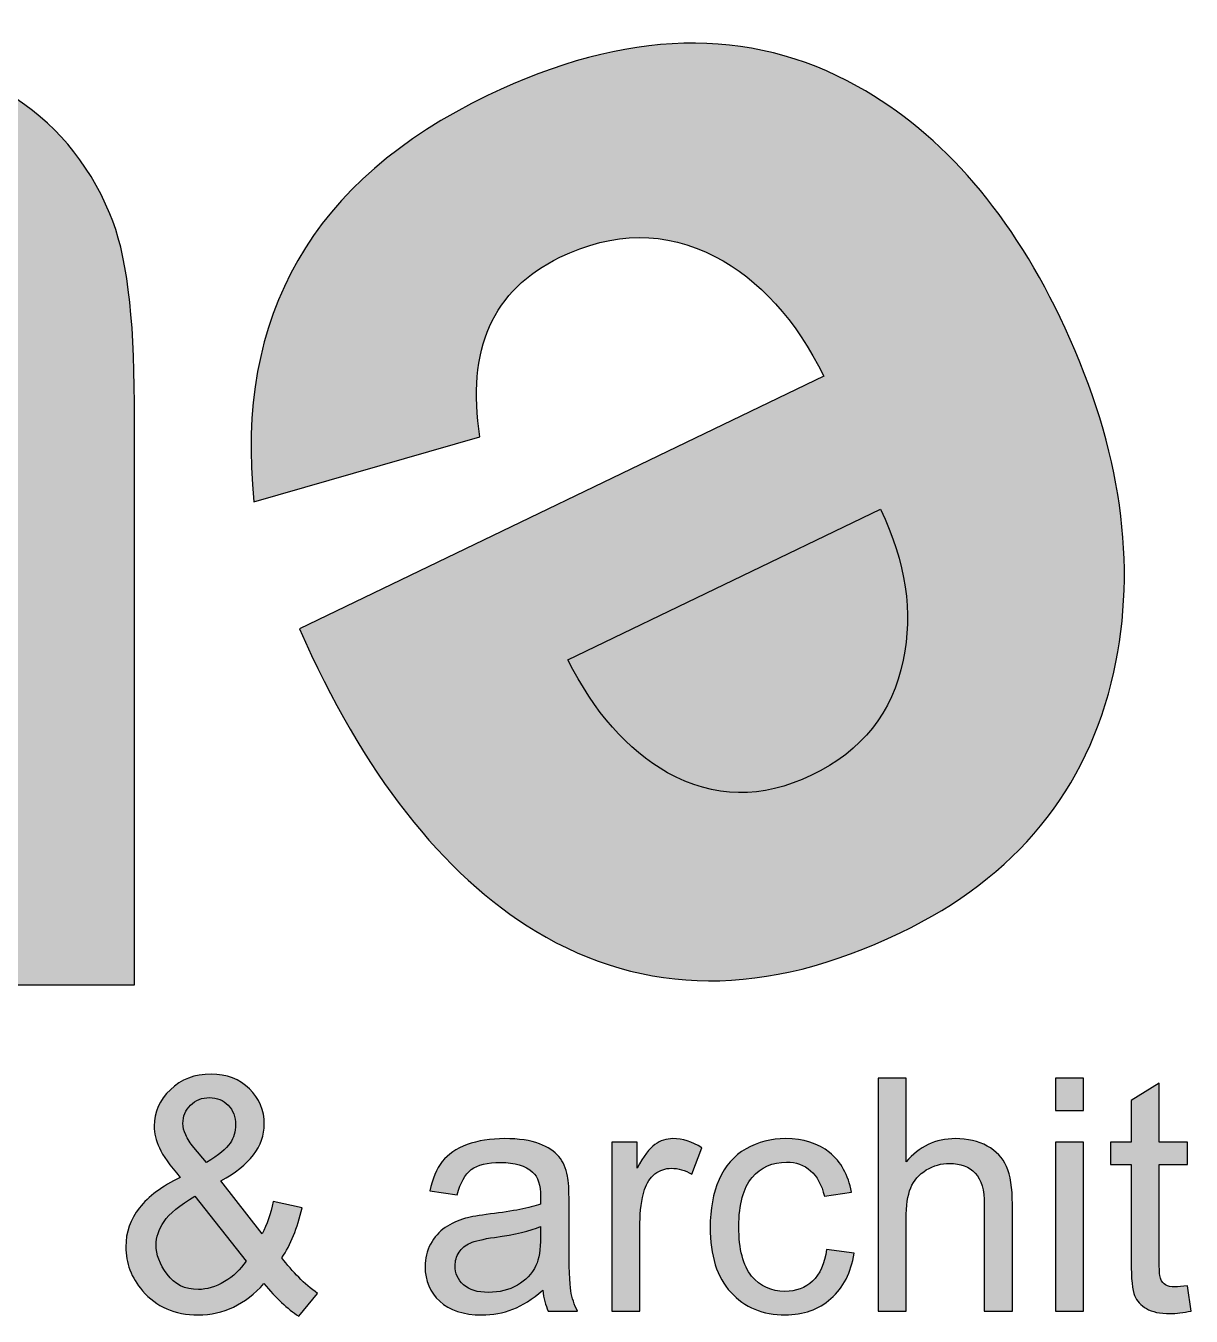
# Model space of a CAD drawing. Header units: centimetres. Extents: x -18.6 to 18.8, y -13 to 11.8.
# Drawn here: x 16.723 to 17.693, y -12.52 to -11.446 of the extents above; entities that cross this region are included whole.
import ezdxf

# ---------------------------------------------------------------- set-up
doc = ezdxf.new("R2010")
doc.units = ezdxf.units.CM
doc.header["$MEASUREMENT"] = 0
doc.layers.add('Layer 1', color=7, linetype='Continuous')

msp = doc.modelspace()

# ---------------------------------------------------------------- hatches: boundary and pattern name
at = {"layer": 'Layer 1', "true_color": 0x373435}
h = msp.add_hatch(color=250, dxfattribs=at)
edge = h.paths.add_edge_path()
edge.add_spline(control_points=[(17.58804, -11.69781), (17.63475, -11.79888), (17.64834, -11.89449), (17.62861, -11.98417), (17.6066, -12.08236), (17.54739, -12.15453), (17.4509, -12.20099), (17.33915, -12.25481), (17.23805, -12.25427), (17.14748, -12.19971), (17.06957, -12.15227), (17.00388, -12.06853), (16.95078, -11.94803), (16.95078, -11.94803), (17.38721, -11.73788), (17.38721, -11.73788), (17.36383, -11.69065), (17.33363, -11.6573), (17.29652, -11.63812), (17.25534, -11.61694), (17.21244, -11.61722), (17.16748, -11.63886), (17.11171, -11.66572), (17.08962, -11.71552), (17.10099, -11.78837), (17.10099, -11.78837), (16.91286, -11.84244), (16.91286, -11.84244), (16.89683, -11.68715), (16.96166, -11.57443), (17.10735, -11.50428), (17.2225, -11.44884), (17.32525, -11.4462), (17.41516, -11.49658), (17.48685, -11.53668), (17.54451, -11.60365), (17.58804, -11.69781)], knot_values=[0, 0, 0, 0, 0.0833333, 0.0833333, 0.0833333, 0.1666667, 0.1666667, 0.1666667, 0.25, 0.25, 0.25, 0.3333333, 0.3333333, 0.3333333, 0.4166667, 0.4166667, 0.4166667, 0.5, 0.5, 0.5, 0.5833333, 0.5833333, 0.5833333, 0.6666667, 0.6666667, 0.6666667, 0.75, 0.75, 0.75, 0.8333333, 0.8333333, 0.8333333, 0.9166667, 0.9166667, 0.9166667, 1, 1, 1, 1], degree=3, periodic=1)
h = msp.add_hatch(color=250, dxfattribs=at)
edge = h.paths.add_edge_path()
edge.add_spline(control_points=[(15.72117, -11.48509), (15.72117, -11.48509), (15.90178, -11.48509), (15.90178, -11.48509), (15.90178, -11.48509), (15.90178, -11.58872), (15.90178, -11.58872), (15.96652, -11.50899), (16.04368, -11.469), (16.13327, -11.469), (16.18081, -11.469), (16.22213, -11.47899), (16.25701, -11.49899), (16.29213, -11.51898), (16.3208, -11.54922), (16.34302, -11.58969), (16.37575, -11.54922), (16.4111, -11.51898), (16.44885, -11.49899), (16.48659, -11.47899), (16.52696, -11.469), (16.56997, -11.469), (16.62443, -11.469), (16.67054, -11.48022), (16.70853, -11.50289), (16.74627, -11.52557), (16.77446, -11.55873), (16.79309, -11.60262), (16.80671, -11.63481), (16.8134, -11.68723), (16.8134, -11.75964), (16.8134, -11.75964), (16.8134, -12.24438), (16.8134, -12.24438), (16.8134, -12.24438), (16.61703, -12.24438), (16.61703, -12.24438), (16.61703, -12.24438), (16.61703, -11.81109), (16.61703, -11.81109), (16.61703, -11.73575), (16.61034, -11.68723), (16.59672, -11.66552), (16.57856, -11.637), (16.55037, -11.62261), (16.51263, -11.62261), (16.48516, -11.62261), (16.45912, -11.63115), (16.43475, -11.64822), (16.41062, -11.66552), (16.39294, -11.69064), (16.3822, -11.72356), (16.37144, -11.75672), (16.36619, -11.8089), (16.36619, -11.88034), (16.36619, -11.88034), (16.36619, -12.24438), (16.36619, -12.24438), (16.36619, -12.24438), (16.16982, -12.24438), (16.16982, -12.24438), (16.16982, -12.24438), (16.16982, -11.82889), (16.16982, -11.82889), (16.16982, -11.75525), (16.16623, -11.70747), (16.1593, -11.68625), (16.15238, -11.6648), (16.14163, -11.6487), (16.12682, -11.63822), (16.11225, -11.62773), (16.09218, -11.62261), (16.06709, -11.62261), (16.03676, -11.62261), (16.00952, -11.6309), (15.98539, -11.64748), (15.96103, -11.66431), (15.94383, -11.6882), (15.93331, -11.71966), (15.9228, -11.75111), (15.91755, -11.80329), (15.91755, -11.87595), (15.91755, -11.87595), (15.91755, -12.24438), (15.91755, -12.24438), (15.91755, -12.24438), (15.72117, -12.24438), (15.72117, -12.24438), (15.72117, -12.24438), (15.72117, -11.48509), (15.72117, -11.48509)], knot_values=[0, 0, 0, 0, 0.0333333, 0.0333333, 0.0333333, 0.0666667, 0.0666667, 0.0666667, 0.1, 0.1, 0.1, 0.1333333, 0.1333333, 0.1333333, 0.1666667, 0.1666667, 0.1666667, 0.2, 0.2, 0.2, 0.2333333, 0.2333333, 0.2333333, 0.2666667, 0.2666667, 0.2666667, 0.3, 0.3, 0.3, 0.3333333, 0.3333333, 0.3333333, 0.3666667, 0.3666667, 0.3666667, 0.4, 0.4, 0.4, 0.4333333, 0.4333333, 0.4333333, 0.4666667, 0.4666667, 0.4666667, 0.5, 0.5, 0.5, 0.5333333, 0.5333333, 0.5333333, 0.5666667, 0.5666667, 0.5666667, 0.6, 0.6, 0.6, 0.6333333, 0.6333333, 0.6333333, 0.6666667, 0.6666667, 0.6666667, 0.7, 0.7, 0.7, 0.7333333, 0.7333333, 0.7333333, 0.7666667, 0.7666667, 0.7666667, 0.8, 0.8, 0.8, 0.8333333, 0.8333333, 0.8333333, 0.8666667, 0.8666667, 0.8666667, 0.9, 0.9, 0.9, 0.9333333, 0.9333333, 0.9333333, 0.9666667, 0.9666667, 0.9666667, 1, 1, 1, 1], degree=3, periodic=1)
h = msp.add_hatch(color=250, dxfattribs=at)
edge = h.paths.add_edge_path()
edge.add_spline(control_points=[(17.43446, -11.8485), (17.43446, -11.8485), (17.17426, -11.97379), (17.17426, -11.97379), (17.19593, -12.01733), (17.22355, -12.04849), (17.25711, -12.06779), (17.29576, -12.08914), (17.33571, -12.08975), (17.37705, -12.06984), (17.41905, -12.04962), (17.44452, -12.01777), (17.45315, -11.97419), (17.46179, -11.93457), (17.45549, -11.89287), (17.43446, -11.8485)], knot_values=[0, 0, 0, 0, 0.2, 0.2, 0.2, 0.4, 0.4, 0.4, 0.6, 0.6, 0.6, 0.8, 0.8, 0.8, 1, 1, 1, 1], degree=3, periodic=1)
h = msp.add_hatch(color=250, dxfattribs=at)
edge = h.paths.add_edge_path()
edge.add_spline(control_points=[(16.92118, -12.49297), (16.91348, -12.50164), (16.90506, -12.50814), (16.89599, -12.51248), (16.88691, -12.51682), (16.87709, -12.51899), (16.86651, -12.51899), (16.84703, -12.51899), (16.83158, -12.5123), (16.82016, -12.49893), (16.8109, -12.48799), (16.80626, -12.47584), (16.80626, -12.46238), (16.80626, -12.4504), (16.81002, -12.4396), (16.81759, -12.42998), (16.82516, -12.42031), (16.83649, -12.41186), (16.8515, -12.40454), (16.84287, -12.39451), (16.83711, -12.38633), (16.83424, -12.38005), (16.83136, -12.37381), (16.8299, -12.36776), (16.8299, -12.36193), (16.8299, -12.35028), (16.83437, -12.34015), (16.84335, -12.33157), (16.8523, -12.32294), (16.86359, -12.31865), (16.87722, -12.31865), (16.89019, -12.31865), (16.90086, -12.32271), (16.90914, -12.33085), (16.91742, -12.33898), (16.92154, -12.34879), (16.92154, -12.36017), (16.92154, -12.37865), (16.9095, -12.39447), (16.88537, -12.40752), (16.88537, -12.40752), (16.91981, -12.45162), (16.91981, -12.45162), (16.92375, -12.44385), (16.9268, -12.43486), (16.92897, -12.4246), (16.92897, -12.4246), (16.95315, -12.42993), (16.95315, -12.42993), (16.94899, -12.44683), (16.94336, -12.46066), (16.93623, -12.47146), (16.94495, -12.48325), (16.95487, -12.49315), (16.96589, -12.50119), (16.96589, -12.50119), (16.95022, -12.52008), (16.95022, -12.52008), (16.94084, -12.51398), (16.93119, -12.50489), (16.92118, -12.49297)], knot_values=[0, 0, 0, 0, 0.05, 0.05, 0.05, 0.1, 0.1, 0.1, 0.15, 0.15, 0.15, 0.2, 0.2, 0.2, 0.25, 0.25, 0.25, 0.3, 0.3, 0.3, 0.35, 0.35, 0.35, 0.4, 0.4, 0.4, 0.45, 0.45, 0.45, 0.5, 0.5, 0.5, 0.55, 0.55, 0.55, 0.6, 0.6, 0.6, 0.65, 0.65, 0.65, 0.7, 0.7, 0.7, 0.75, 0.75, 0.75, 0.8, 0.8, 0.8, 0.85, 0.85, 0.85, 0.9, 0.9, 0.9, 0.95, 0.95, 0.95, 1, 1, 1, 1], degree=3, periodic=1)
h = msp.add_hatch(color=250, dxfattribs=at)
edge = h.paths.add_edge_path()
edge.add_spline(control_points=[(17.43232, -12.51601), (17.43232, -12.51601), (17.43232, -12.3219), (17.43232, -12.3219), (17.43232, -12.3219), (17.45569, -12.3219), (17.45569, -12.3219), (17.45569, -12.3219), (17.45569, -12.39175), (17.45569, -12.39175), (17.46654, -12.37879), (17.48022, -12.37232), (17.49678, -12.37232), (17.50691, -12.37232), (17.51572, -12.37435), (17.52325, -12.37847), (17.53073, -12.38258), (17.53608, -12.38823), (17.53931, -12.39546), (17.54254, -12.40269), (17.54414, -12.41321), (17.54414, -12.42695), (17.54414, -12.42695), (17.54414, -12.51601), (17.54414, -12.51601), (17.54414, -12.51601), (17.52077, -12.51601), (17.52077, -12.51601), (17.52077, -12.51601), (17.52077, -12.42704), (17.52077, -12.42704), (17.52077, -12.41516), (17.51824, -12.40648), (17.51324, -12.40106), (17.50819, -12.39564), (17.50111, -12.39293), (17.49191, -12.39293), (17.48505, -12.39293), (17.47858, -12.39473), (17.47252, -12.3984), (17.46645, -12.40206), (17.46216, -12.40703), (17.45955, -12.41331), (17.45698, -12.41954), (17.45569, -12.42817), (17.45569, -12.4392), (17.45569, -12.4392), (17.45569, -12.51601), (17.45569, -12.51601), (17.45569, -12.51601), (17.43232, -12.51601), (17.43232, -12.51601)], knot_values=[0, 0, 0, 0, 0.0588235, 0.0588235, 0.0588235, 0.1176471, 0.1176471, 0.1176471, 0.1764706, 0.1764706, 0.1764706, 0.2352941, 0.2352941, 0.2352941, 0.2941176, 0.2941176, 0.2941176, 0.3529412, 0.3529412, 0.3529412, 0.4117647, 0.4117647, 0.4117647, 0.4705882, 0.4705882, 0.4705882, 0.5294118, 0.5294118, 0.5294118, 0.5882353, 0.5882353, 0.5882353, 0.6470588, 0.6470588, 0.6470588, 0.7058824, 0.7058824, 0.7058824, 0.7647059, 0.7647059, 0.7647059, 0.8235294, 0.8235294, 0.8235294, 0.8823529, 0.8823529, 0.8823529, 0.9411765, 0.9411765, 0.9411765, 1, 1, 1, 1], degree=3, periodic=1)
h = msp.add_hatch(color=250, dxfattribs=at)
edge = h.paths.add_edge_path()
edge.add_spline(control_points=[(17.58004, -12.34901), (17.58004, -12.34901), (17.58004, -12.3219), (17.58004, -12.3219), (17.58004, -12.3219), (17.60341, -12.3219), (17.60341, -12.3219), (17.60341, -12.3219), (17.60341, -12.34901), (17.60341, -12.34901), (17.60341, -12.34901), (17.58004, -12.34901), (17.58004, -12.34901)], knot_values=[0, 0, 0, 0, 0.25, 0.25, 0.25, 0.5, 0.5, 0.5, 0.75, 0.75, 0.75, 1, 1, 1, 1], degree=3, periodic=1)
h = msp.add_hatch(color=250, dxfattribs=at)
edge = h.paths.add_edge_path()
edge.add_spline(control_points=[(17.68979, -12.49473), (17.68979, -12.49473), (17.69298, -12.51578), (17.69298, -12.51578), (17.68643, -12.51719), (17.68054, -12.51791), (17.6754, -12.51791), (17.66694, -12.51791), (17.6604, -12.51655), (17.65571, -12.5138), (17.65105, -12.51104), (17.64778, -12.50747), (17.64588, -12.50299), (17.64397, -12.49852), (17.64304, -12.48912), (17.64304, -12.4748), (17.64304, -12.4748), (17.64304, -12.39374), (17.64304, -12.39374), (17.64304, -12.39374), (17.62578, -12.39374), (17.62578, -12.39374), (17.62578, -12.39374), (17.62578, -12.3753), (17.62578, -12.3753), (17.62578, -12.3753), (17.64304, -12.3753), (17.64304, -12.3753), (17.64304, -12.3753), (17.64304, -12.34051), (17.64304, -12.34051), (17.64304, -12.34051), (17.66642, -12.32619), (17.66642, -12.32619), (17.66642, -12.32619), (17.66642, -12.3753), (17.66642, -12.3753), (17.66642, -12.3753), (17.68979, -12.3753), (17.68979, -12.3753), (17.68979, -12.3753), (17.68979, -12.39374), (17.68979, -12.39374), (17.68979, -12.39374), (17.66642, -12.39374), (17.66642, -12.39374), (17.66642, -12.39374), (17.66642, -12.47615), (17.66642, -12.47615), (17.66642, -12.48298), (17.66681, -12.48736), (17.66766, -12.4893), (17.66845, -12.49125), (17.66978, -12.49279), (17.67165, -12.49396), (17.6735, -12.49509), (17.67616, -12.49568), (17.67961, -12.49568), (17.68217, -12.49568), (17.68558, -12.49536), (17.68979, -12.49473)], knot_values=[0, 0, 0, 0, 0.05, 0.05, 0.05, 0.1, 0.1, 0.1, 0.15, 0.15, 0.15, 0.2, 0.2, 0.2, 0.25, 0.25, 0.25, 0.3, 0.3, 0.3, 0.35, 0.35, 0.35, 0.4, 0.4, 0.4, 0.45, 0.45, 0.45, 0.5, 0.5, 0.5, 0.55, 0.55, 0.55, 0.6, 0.6, 0.6, 0.65, 0.65, 0.65, 0.7, 0.7, 0.7, 0.75, 0.75, 0.75, 0.8, 0.8, 0.8, 0.85, 0.85, 0.85, 0.9, 0.9, 0.9, 0.95, 0.95, 0.95, 1, 1, 1, 1], degree=3, periodic=1)
h = msp.add_hatch(color=250, dxfattribs=at)
edge = h.paths.add_edge_path()
edge.add_spline(control_points=[(16.87337, -12.39216), (16.88356, -12.38601), (16.89011, -12.38068), (16.89311, -12.37607), (16.89612, -12.37146), (16.89763, -12.36636), (16.89763, -12.36076), (16.89763, -12.35412), (16.89555, -12.34869), (16.89143, -12.34449), (16.88731, -12.34029), (16.88214, -12.33816), (16.87598, -12.33816), (16.86965, -12.33816), (16.86434, -12.34024), (16.86013, -12.3444), (16.85593, -12.34856), (16.85381, -12.35366), (16.85381, -12.35972), (16.85381, -12.3627), (16.85456, -12.36591), (16.85611, -12.3692), (16.85761, -12.37255), (16.85987, -12.37607), (16.86292, -12.37978), (16.86292, -12.37978), (16.87337, -12.39216), (16.87337, -12.39216)], knot_values=[0, 0, 0, 0, 0.1111111, 0.1111111, 0.1111111, 0.2222222, 0.2222222, 0.2222222, 0.3333333, 0.3333333, 0.3333333, 0.4444444, 0.4444444, 0.4444444, 0.5555556, 0.5555556, 0.5555556, 0.6666667, 0.6666667, 0.6666667, 0.7777778, 0.7777778, 0.7777778, 0.8888889, 0.8888889, 0.8888889, 1, 1, 1, 1], degree=3, periodic=1)
h = msp.add_hatch(color=250, dxfattribs=at)
edge = h.paths.add_edge_path()
edge.add_spline(control_points=[(17.15338, -12.49839), (17.1447, -12.50593), (17.13633, -12.51122), (17.12832, -12.51434), (17.12031, -12.51745), (17.11172, -12.51899), (17.10251, -12.51899), (17.08737, -12.51899), (17.07573, -12.51524), (17.06758, -12.5077), (17.05944, -12.50019), (17.05536, -12.49057), (17.05536, -12.47887), (17.05536, -12.472), (17.05691, -12.46572), (17.05997, -12.46003), (17.06307, -12.45433), (17.0671, -12.44982), (17.07205, -12.44638), (17.07706, -12.44295), (17.08263, -12.44033), (17.08888, -12.43857), (17.09348, -12.43734), (17.10043, -12.43617), (17.10968, -12.435), (17.12854, -12.43273), (17.14249, -12.42998), (17.15139, -12.42682), (17.15147, -12.42357), (17.15152, -12.42149), (17.15152, -12.42062), (17.15152, -12.41096), (17.1493, -12.40414), (17.14488, -12.40016), (17.1389, -12.39478), (17.13001, -12.39212), (17.11823, -12.39212), (17.1072, -12.39212), (17.09905, -12.3941), (17.09383, -12.39804), (17.08857, -12.40196), (17.08471, -12.40893), (17.08219, -12.41895), (17.08219, -12.41895), (17.05935, -12.4157), (17.05935, -12.4157), (17.06143, -12.40571), (17.06484, -12.39763), (17.06962, -12.39148), (17.0744, -12.38534), (17.0813, -12.38064), (17.09033, -12.3773), (17.09932, -12.37399), (17.10982, -12.37232), (17.12167, -12.37232), (17.13346, -12.37232), (17.14306, -12.37373), (17.15045, -12.37657), (17.1578, -12.37942), (17.16325, -12.38294), (17.1667, -12.38724), (17.17016, -12.39153), (17.17259, -12.39695), (17.17401, -12.4035), (17.17476, -12.40757), (17.17516, -12.41488), (17.17516, -12.42542), (17.17516, -12.42542), (17.17516, -12.45705), (17.17516, -12.45705), (17.17516, -12.47914), (17.17565, -12.4931), (17.17662, -12.49902), (17.17755, -12.50494), (17.1795, -12.51058), (17.18233, -12.51601), (17.18233, -12.51601), (17.15789, -12.51601), (17.15789, -12.51601), (17.15555, -12.51099), (17.15404, -12.50512), (17.15338, -12.49839)], knot_values=[0, 0, 0, 0, 0.037037, 0.037037, 0.037037, 0.0740741, 0.0740741, 0.0740741, 0.1111111, 0.1111111, 0.1111111, 0.1481481, 0.1481481, 0.1481481, 0.1851852, 0.1851852, 0.1851852, 0.2222222, 0.2222222, 0.2222222, 0.2592593, 0.2592593, 0.2592593, 0.2962963, 0.2962963, 0.2962963, 0.3333333, 0.3333333, 0.3333333, 0.3703704, 0.3703704, 0.3703704, 0.4074074, 0.4074074, 0.4074074, 0.4444444, 0.4444444, 0.4444444, 0.4814815, 0.4814815, 0.4814815, 0.5185185, 0.5185185, 0.5185185, 0.5555556, 0.5555556, 0.5555556, 0.5925926, 0.5925926, 0.5925926, 0.6296296, 0.6296296, 0.6296296, 0.6666667, 0.6666667, 0.6666667, 0.7037037, 0.7037037, 0.7037037, 0.7407407, 0.7407407, 0.7407407, 0.7777778, 0.7777778, 0.7777778, 0.8148148, 0.8148148, 0.8148148, 0.8518519, 0.8518519, 0.8518519, 0.8888889, 0.8888889, 0.8888889, 0.9259259, 0.9259259, 0.9259259, 0.962963, 0.962963, 0.962963, 1, 1, 1, 1], degree=3, periodic=1)
h = msp.add_hatch(color=250, dxfattribs=at)
edge = h.paths.add_edge_path()
edge.add_spline(control_points=[(17.21079, -12.51601), (17.21079, -12.51601), (17.21079, -12.3753), (17.21079, -12.3753), (17.21079, -12.3753), (17.23177, -12.3753), (17.23177, -12.3753), (17.23177, -12.3753), (17.23177, -12.39686), (17.23177, -12.39686), (17.23713, -12.38687), (17.24209, -12.38027), (17.24665, -12.37712), (17.25121, -12.37391), (17.25621, -12.37232), (17.26166, -12.37232), (17.26954, -12.37232), (17.27755, -12.37486), (17.2857, -12.37987), (17.2857, -12.37987), (17.27737, -12.40188), (17.27737, -12.40188), (17.27171, -12.39862), (17.26604, -12.39699), (17.26037, -12.39699), (17.25528, -12.39699), (17.25073, -12.39858), (17.2467, -12.4017), (17.24267, -12.40481), (17.23979, -12.40915), (17.23806, -12.4147), (17.23545, -12.42316), (17.23417, -12.43242), (17.23417, -12.44249), (17.23417, -12.44249), (17.23417, -12.51601), (17.23417, -12.51601), (17.23417, -12.51601), (17.21079, -12.51601), (17.21079, -12.51601)], knot_values=[0, 0, 0, 0, 0.0769231, 0.0769231, 0.0769231, 0.1538462, 0.1538462, 0.1538462, 0.2307692, 0.2307692, 0.2307692, 0.3076923, 0.3076923, 0.3076923, 0.3846154, 0.3846154, 0.3846154, 0.4615385, 0.4615385, 0.4615385, 0.5384615, 0.5384615, 0.5384615, 0.6153846, 0.6153846, 0.6153846, 0.6923077, 0.6923077, 0.6923077, 0.7692308, 0.7692308, 0.7692308, 0.8461538, 0.8461538, 0.8461538, 0.9230769, 0.9230769, 0.9230769, 1, 1, 1, 1], degree=3, periodic=1)
h = msp.add_hatch(color=250, dxfattribs=at)
edge = h.paths.add_edge_path()
edge.add_spline(control_points=[(17.38955, -12.4645), (17.38955, -12.4645), (17.41239, -12.46775), (17.41239, -12.46775), (17.40987, -12.48379), (17.4035, -12.49631), (17.39319, -12.50539), (17.38287, -12.51447), (17.37016, -12.51899), (17.35515, -12.51899), (17.33634, -12.51899), (17.3212, -12.51271), (17.30978, -12.50015), (17.29831, -12.48759), (17.2926, -12.46961), (17.2926, -12.4462), (17.2926, -12.43102), (17.29508, -12.41778), (17.3, -12.40639), (17.30491, -12.39505), (17.31239, -12.38651), (17.32249, -12.38086), (17.33253, -12.37517), (17.34347, -12.37232), (17.35533, -12.37232), (17.37025, -12.37232), (17.38251, -12.37617), (17.39198, -12.38389), (17.40151, -12.39162), (17.40761, -12.4026), (17.41027, -12.41678), (17.41027, -12.41678), (17.38769, -12.42031), (17.38769, -12.42031), (17.38552, -12.41086), (17.38172, -12.40378), (17.37618, -12.39898), (17.37069, -12.39424), (17.36405, -12.39184), (17.35626, -12.39184), (17.34448, -12.39184), (17.33492, -12.39614), (17.32753, -12.40472), (17.32018, -12.41335), (17.31651, -12.4269), (17.31651, -12.44552), (17.31651, -12.46441), (17.32005, -12.4781), (17.32713, -12.48664), (17.33426, -12.49518), (17.34351, -12.49947), (17.35489, -12.49947), (17.3641, -12.49947), (17.37176, -12.49663), (17.37786, -12.49089), (17.38402, -12.4852), (17.38792, -12.47638), (17.38955, -12.4645)], knot_values=[0, 0, 0, 0, 0.0526316, 0.0526316, 0.0526316, 0.1052632, 0.1052632, 0.1052632, 0.1578947, 0.1578947, 0.1578947, 0.2105263, 0.2105263, 0.2105263, 0.2631579, 0.2631579, 0.2631579, 0.3157895, 0.3157895, 0.3157895, 0.3684211, 0.3684211, 0.3684211, 0.4210526, 0.4210526, 0.4210526, 0.4736842, 0.4736842, 0.4736842, 0.5263158, 0.5263158, 0.5263158, 0.5789474, 0.5789474, 0.5789474, 0.6315789, 0.6315789, 0.6315789, 0.6842105, 0.6842105, 0.6842105, 0.7368421, 0.7368421, 0.7368421, 0.7894737, 0.7894737, 0.7894737, 0.8421053, 0.8421053, 0.8421053, 0.8947368, 0.8947368, 0.8947368, 0.9473684, 0.9473684, 0.9473684, 1, 1, 1, 1], degree=3, periodic=1)
h = msp.add_hatch(color=250, dxfattribs=at)
edge = h.paths.add_edge_path()
edge.add_spline(control_points=[(17.58004, -12.51601), (17.58004, -12.51601), (17.58004, -12.3753), (17.58004, -12.3753), (17.58004, -12.3753), (17.60341, -12.3753), (17.60341, -12.3753), (17.60341, -12.3753), (17.60341, -12.51601), (17.60341, -12.51601), (17.60341, -12.51601), (17.58004, -12.51601), (17.58004, -12.51601)], knot_values=[0, 0, 0, 0, 0.25, 0.25, 0.25, 0.5, 0.5, 0.5, 0.75, 0.75, 0.75, 1, 1, 1, 1], degree=3, periodic=1)
h = msp.add_hatch(color=250, dxfattribs=at)
edge = h.paths.add_edge_path()
edge.add_spline(control_points=[(16.90631, -12.47435), (16.90631, -12.47435), (16.86372, -12.42008), (16.86372, -12.42008), (16.85106, -12.42772), (16.84252, -12.43481), (16.83813, -12.44136), (16.83371, -12.44792), (16.8315, -12.45438), (16.8315, -12.46079), (16.8315, -12.46861), (16.83455, -12.47674), (16.8407, -12.4852), (16.8468, -12.49364), (16.85549, -12.49784), (16.86669, -12.49784), (16.87368, -12.49784), (16.88094, -12.49568), (16.88838, -12.4913), (16.89586, -12.48691), (16.90183, -12.48126), (16.90631, -12.47435)], knot_values=[0, 0, 0, 0, 0.1428571, 0.1428571, 0.1428571, 0.2857143, 0.2857143, 0.2857143, 0.4285714, 0.4285714, 0.4285714, 0.5714286, 0.5714286, 0.5714286, 0.7142857, 0.7142857, 0.7142857, 0.8571429, 0.8571429, 0.8571429, 1, 1, 1, 1], degree=3, periodic=1)
h = msp.add_hatch(color=250, dxfattribs=at)
edge = h.paths.add_edge_path()
edge.add_spline(control_points=[(17.15152, -12.44552), (17.14302, -12.44905), (17.13027, -12.45203), (17.11327, -12.45447), (17.10362, -12.45587), (17.0968, -12.45745), (17.09281, -12.45921), (17.08883, -12.46097), (17.08578, -12.46355), (17.0836, -12.46689), (17.08144, -12.47028), (17.08033, -12.47403), (17.08033, -12.47819), (17.08033, -12.48447), (17.08268, -12.48976), (17.08741, -12.49396), (17.09215, -12.49816), (17.09905, -12.50029), (17.10813, -12.50029), (17.11712, -12.50029), (17.12513, -12.4983), (17.13217, -12.49427), (17.13916, -12.4903), (17.14434, -12.48483), (17.14762, -12.47792), (17.15014, -12.47254), (17.15139, -12.46464), (17.15139, -12.4542), (17.15139, -12.4542), (17.15152, -12.44552), (17.15152, -12.44552)], knot_values=[0, 0, 0, 0, 0.1, 0.1, 0.1, 0.2, 0.2, 0.2, 0.3, 0.3, 0.3, 0.4, 0.4, 0.4, 0.5, 0.5, 0.5, 0.6, 0.6, 0.6, 0.7, 0.7, 0.7, 0.8, 0.8, 0.8, 0.9, 0.9, 0.9, 1, 1, 1, 1], degree=3, periodic=1)

# ---------------------------------------------------------------- linework, layer by layer
at = {"layer": 'Layer 1', "color": 250}
for points, knots in [([(17.58804, -11.69781), (17.63475, -11.79888), (17.64834, -11.89449), (17.62861, -11.98417), (17.6066, -12.08236), (17.54739, -12.15453), (17.4509, -12.20099), (17.33915, -12.25481), (17.23805, -12.25427), (17.14748, -12.19971), (17.06957, -12.15227), (17.00388, -12.06853), (16.95078, -11.94803), (16.95078, -11.94803), (17.38721, -11.73788), (17.38721, -11.73788), (17.36383, -11.69065), (17.33363, -11.6573), (17.29652, -11.63812), (17.25534, -11.61694), (17.21244, -11.61722), (17.16748, -11.63886), (17.11171, -11.66572), (17.08962, -11.71552), (17.10099, -11.78837), (17.10099, -11.78837), (16.91286, -11.84244), (16.91286, -11.84244), (16.89683, -11.68715), (16.96166, -11.57443), (17.10735, -11.50428), (17.2225, -11.44884), (17.32525, -11.4462), (17.41516, -11.49658), (17.48685, -11.53668), (17.54451, -11.60365), (17.58804, -11.69781)], [0, 0, 0, 0, 0.0833333, 0.0833333, 0.0833333, 0.1666667, 0.1666667, 0.1666667, 0.25, 0.25, 0.25, 0.3333333, 0.3333333, 0.3333333, 0.4166667, 0.4166667, 0.4166667, 0.5, 0.5, 0.5, 0.5833333, 0.5833333, 0.5833333, 0.6666667, 0.6666667, 0.6666667, 0.75, 0.75, 0.75, 0.8333333, 0.8333333, 0.8333333, 0.9166667, 0.9166667, 0.9166667, 1, 1, 1, 1]), ([(15.72117, -11.48509), (15.72117, -11.48509), (15.90178, -11.48509), (15.90178, -11.48509), (15.90178, -11.48509), (15.90178, -11.58872), (15.90178, -11.58872), (15.96652, -11.50899), (16.04368, -11.469), (16.13327, -11.469), (16.18081, -11.469), (16.22213, -11.47899), (16.25701, -11.49899), (16.29213, -11.51898), (16.3208, -11.54922), (16.34302, -11.58969), (16.37575, -11.54922), (16.4111, -11.51898), (16.44885, -11.49899), (16.48659, -11.47899), (16.52696, -11.469), (16.56997, -11.469), (16.62443, -11.469), (16.67054, -11.48022), (16.70853, -11.50289), (16.74627, -11.52557), (16.77446, -11.55873), (16.79309, -11.60262), (16.80671, -11.63481), (16.8134, -11.68723), (16.8134, -11.75964), (16.8134, -11.75964), (16.8134, -12.24438), (16.8134, -12.24438), (16.8134, -12.24438), (16.61703, -12.24438), (16.61703, -12.24438), (16.61703, -12.24438), (16.61703, -11.81109), (16.61703, -11.81109), (16.61703, -11.73575), (16.61034, -11.68723), (16.59672, -11.66552), (16.57856, -11.637), (16.55037, -11.62261), (16.51263, -11.62261), (16.48516, -11.62261), (16.45912, -11.63115), (16.43475, -11.64822), (16.41062, -11.66552), (16.39294, -11.69064), (16.3822, -11.72356), (16.37144, -11.75672), (16.36619, -11.8089), (16.36619, -11.88034), (16.36619, -11.88034), (16.36619, -12.24438), (16.36619, -12.24438), (16.36619, -12.24438), (16.16982, -12.24438), (16.16982, -12.24438), (16.16982, -12.24438), (16.16982, -11.82889), (16.16982, -11.82889), (16.16982, -11.75525), (16.16623, -11.70747), (16.1593, -11.68625), (16.15238, -11.6648), (16.14163, -11.6487), (16.12682, -11.63822), (16.11225, -11.62773), (16.09218, -11.62261), (16.06709, -11.62261), (16.03676, -11.62261), (16.00952, -11.6309), (15.98539, -11.64748), (15.96103, -11.66431), (15.94383, -11.6882), (15.93331, -11.71966), (15.9228, -11.75111), (15.91755, -11.80329), (15.91755, -11.87595), (15.91755, -11.87595), (15.91755, -12.24438), (15.91755, -12.24438), (15.91755, -12.24438), (15.72117, -12.24438), (15.72117, -12.24438), (15.72117, -12.24438), (15.72117, -11.48509), (15.72117, -11.48509)], [0, 0, 0, 0, 0.0333333, 0.0333333, 0.0333333, 0.0666667, 0.0666667, 0.0666667, 0.1, 0.1, 0.1, 0.1333333, 0.1333333, 0.1333333, 0.1666667, 0.1666667, 0.1666667, 0.2, 0.2, 0.2, 0.2333333, 0.2333333, 0.2333333, 0.2666667, 0.2666667, 0.2666667, 0.3, 0.3, 0.3, 0.3333333, 0.3333333, 0.3333333, 0.3666667, 0.3666667, 0.3666667, 0.4, 0.4, 0.4, 0.4333333, 0.4333333, 0.4333333, 0.4666667, 0.4666667, 0.4666667, 0.5, 0.5, 0.5, 0.5333333, 0.5333333, 0.5333333, 0.5666667, 0.5666667, 0.5666667, 0.6, 0.6, 0.6, 0.6333333, 0.6333333, 0.6333333, 0.6666667, 0.6666667, 0.6666667, 0.7, 0.7, 0.7, 0.7333333, 0.7333333, 0.7333333, 0.7666667, 0.7666667, 0.7666667, 0.8, 0.8, 0.8, 0.8333333, 0.8333333, 0.8333333, 0.8666667, 0.8666667, 0.8666667, 0.9, 0.9, 0.9, 0.9333333, 0.9333333, 0.9333333, 0.9666667, 0.9666667, 0.9666667, 1, 1, 1, 1]), ([(17.43446, -11.8485), (17.43446, -11.8485), (17.17426, -11.97379), (17.17426, -11.97379), (17.19593, -12.01733), (17.22355, -12.04849), (17.25711, -12.06779), (17.29576, -12.08914), (17.33571, -12.08975), (17.37705, -12.06984), (17.41905, -12.04962), (17.44452, -12.01777), (17.45315, -11.97419), (17.46179, -11.93457), (17.45549, -11.89287), (17.43446, -11.8485)], [0, 0, 0, 0, 0.2, 0.2, 0.2, 0.4, 0.4, 0.4, 0.6, 0.6, 0.6, 0.8, 0.8, 0.8, 1, 1, 1, 1]), ([(16.92118, -12.49297), (16.91348, -12.50164), (16.90506, -12.50814), (16.89599, -12.51248), (16.88691, -12.51682), (16.87709, -12.51899), (16.86651, -12.51899), (16.84703, -12.51899), (16.83158, -12.5123), (16.82016, -12.49893), (16.8109, -12.48799), (16.80626, -12.47584), (16.80626, -12.46238), (16.80626, -12.4504), (16.81002, -12.4396), (16.81759, -12.42998), (16.82516, -12.42031), (16.83649, -12.41186), (16.8515, -12.40454), (16.84287, -12.39451), (16.83711, -12.38633), (16.83424, -12.38005), (16.83136, -12.37381), (16.8299, -12.36776), (16.8299, -12.36193), (16.8299, -12.35028), (16.83437, -12.34015), (16.84335, -12.33157), (16.8523, -12.32294), (16.86359, -12.31865), (16.87722, -12.31865), (16.89019, -12.31865), (16.90086, -12.32271), (16.90914, -12.33085), (16.91742, -12.33898), (16.92154, -12.34879), (16.92154, -12.36017), (16.92154, -12.37865), (16.9095, -12.39447), (16.88537, -12.40752), (16.88537, -12.40752), (16.91981, -12.45162), (16.91981, -12.45162), (16.92375, -12.44385), (16.9268, -12.43486), (16.92897, -12.4246), (16.92897, -12.4246), (16.95315, -12.42993), (16.95315, -12.42993), (16.94899, -12.44683), (16.94336, -12.46066), (16.93623, -12.47146), (16.94495, -12.48325), (16.95487, -12.49315), (16.96589, -12.50119), (16.96589, -12.50119), (16.95022, -12.52008), (16.95022, -12.52008), (16.94084, -12.51398), (16.93119, -12.50489), (16.92118, -12.49297)], [0, 0, 0, 0, 0.05, 0.05, 0.05, 0.1, 0.1, 0.1, 0.15, 0.15, 0.15, 0.2, 0.2, 0.2, 0.25, 0.25, 0.25, 0.3, 0.3, 0.3, 0.35, 0.35, 0.35, 0.4, 0.4, 0.4, 0.45, 0.45, 0.45, 0.5, 0.5, 0.5, 0.55, 0.55, 0.55, 0.6, 0.6, 0.6, 0.65, 0.65, 0.65, 0.7, 0.7, 0.7, 0.75, 0.75, 0.75, 0.8, 0.8, 0.8, 0.85, 0.85, 0.85, 0.9, 0.9, 0.9, 0.95, 0.95, 0.95, 1, 1, 1, 1]), ([(17.43232, -12.51601), (17.43232, -12.51601), (17.43232, -12.3219), (17.43232, -12.3219), (17.43232, -12.3219), (17.45569, -12.3219), (17.45569, -12.3219), (17.45569, -12.3219), (17.45569, -12.39175), (17.45569, -12.39175), (17.46654, -12.37879), (17.48022, -12.37232), (17.49678, -12.37232), (17.50691, -12.37232), (17.51572, -12.37435), (17.52325, -12.37847), (17.53073, -12.38258), (17.53608, -12.38823), (17.53931, -12.39546), (17.54254, -12.40269), (17.54414, -12.41321), (17.54414, -12.42695), (17.54414, -12.42695), (17.54414, -12.51601), (17.54414, -12.51601), (17.54414, -12.51601), (17.52077, -12.51601), (17.52077, -12.51601), (17.52077, -12.51601), (17.52077, -12.42704), (17.52077, -12.42704), (17.52077, -12.41516), (17.51824, -12.40648), (17.51324, -12.40106), (17.50819, -12.39564), (17.50111, -12.39293), (17.49191, -12.39293), (17.48505, -12.39293), (17.47858, -12.39473), (17.47252, -12.3984), (17.46645, -12.40206), (17.46216, -12.40703), (17.45955, -12.41331), (17.45698, -12.41954), (17.45569, -12.42817), (17.45569, -12.4392), (17.45569, -12.4392), (17.45569, -12.51601), (17.45569, -12.51601), (17.45569, -12.51601), (17.43232, -12.51601), (17.43232, -12.51601)], [0, 0, 0, 0, 0.0588235, 0.0588235, 0.0588235, 0.1176471, 0.1176471, 0.1176471, 0.1764706, 0.1764706, 0.1764706, 0.2352941, 0.2352941, 0.2352941, 0.2941176, 0.2941176, 0.2941176, 0.3529412, 0.3529412, 0.3529412, 0.4117647, 0.4117647, 0.4117647, 0.4705882, 0.4705882, 0.4705882, 0.5294118, 0.5294118, 0.5294118, 0.5882353, 0.5882353, 0.5882353, 0.6470588, 0.6470588, 0.6470588, 0.7058824, 0.7058824, 0.7058824, 0.7647059, 0.7647059, 0.7647059, 0.8235294, 0.8235294, 0.8235294, 0.8823529, 0.8823529, 0.8823529, 0.9411765, 0.9411765, 0.9411765, 1, 1, 1, 1]), ([(17.58004, -12.34901), (17.58004, -12.34901), (17.58004, -12.3219), (17.58004, -12.3219), (17.58004, -12.3219), (17.60341, -12.3219), (17.60341, -12.3219), (17.60341, -12.3219), (17.60341, -12.34901), (17.60341, -12.34901), (17.60341, -12.34901), (17.58004, -12.34901), (17.58004, -12.34901)], [0, 0, 0, 0, 0.25, 0.25, 0.25, 0.5, 0.5, 0.5, 0.75, 0.75, 0.75, 1, 1, 1, 1]), ([(17.68979, -12.49473), (17.68979, -12.49473), (17.69298, -12.51578), (17.69298, -12.51578), (17.68643, -12.51719), (17.68054, -12.51791), (17.6754, -12.51791), (17.66694, -12.51791), (17.6604, -12.51655), (17.65571, -12.5138), (17.65105, -12.51104), (17.64778, -12.50747), (17.64588, -12.50299), (17.64397, -12.49852), (17.64304, -12.48912), (17.64304, -12.4748), (17.64304, -12.4748), (17.64304, -12.39374), (17.64304, -12.39374), (17.64304, -12.39374), (17.62578, -12.39374), (17.62578, -12.39374), (17.62578, -12.39374), (17.62578, -12.3753), (17.62578, -12.3753), (17.62578, -12.3753), (17.64304, -12.3753), (17.64304, -12.3753), (17.64304, -12.3753), (17.64304, -12.34051), (17.64304, -12.34051), (17.64304, -12.34051), (17.66642, -12.32619), (17.66642, -12.32619), (17.66642, -12.32619), (17.66642, -12.3753), (17.66642, -12.3753), (17.66642, -12.3753), (17.68979, -12.3753), (17.68979, -12.3753), (17.68979, -12.3753), (17.68979, -12.39374), (17.68979, -12.39374), (17.68979, -12.39374), (17.66642, -12.39374), (17.66642, -12.39374), (17.66642, -12.39374), (17.66642, -12.47615), (17.66642, -12.47615), (17.66642, -12.48298), (17.66681, -12.48736), (17.66766, -12.4893), (17.66845, -12.49125), (17.66978, -12.49279), (17.67165, -12.49396), (17.6735, -12.49509), (17.67616, -12.49568), (17.67961, -12.49568), (17.68217, -12.49568), (17.68558, -12.49536), (17.68979, -12.49473)], [0, 0, 0, 0, 0.05, 0.05, 0.05, 0.1, 0.1, 0.1, 0.15, 0.15, 0.15, 0.2, 0.2, 0.2, 0.25, 0.25, 0.25, 0.3, 0.3, 0.3, 0.35, 0.35, 0.35, 0.4, 0.4, 0.4, 0.45, 0.45, 0.45, 0.5, 0.5, 0.5, 0.55, 0.55, 0.55, 0.6, 0.6, 0.6, 0.65, 0.65, 0.65, 0.7, 0.7, 0.7, 0.75, 0.75, 0.75, 0.8, 0.8, 0.8, 0.85, 0.85, 0.85, 0.9, 0.9, 0.9, 0.95, 0.95, 0.95, 1, 1, 1, 1]), ([(16.87337, -12.39216), (16.88356, -12.38601), (16.89011, -12.38068), (16.89311, -12.37607), (16.89612, -12.37146), (16.89763, -12.36636), (16.89763, -12.36076), (16.89763, -12.35412), (16.89555, -12.34869), (16.89143, -12.34449), (16.88731, -12.34029), (16.88214, -12.33816), (16.87598, -12.33816), (16.86965, -12.33816), (16.86434, -12.34024), (16.86013, -12.3444), (16.85593, -12.34856), (16.85381, -12.35366), (16.85381, -12.35972), (16.85381, -12.3627), (16.85456, -12.36591), (16.85611, -12.3692), (16.85761, -12.37255), (16.85987, -12.37607), (16.86292, -12.37978), (16.86292, -12.37978), (16.87337, -12.39216), (16.87337, -12.39216)], [0, 0, 0, 0, 0.1111111, 0.1111111, 0.1111111, 0.2222222, 0.2222222, 0.2222222, 0.3333333, 0.3333333, 0.3333333, 0.4444444, 0.4444444, 0.4444444, 0.5555556, 0.5555556, 0.5555556, 0.6666667, 0.6666667, 0.6666667, 0.7777778, 0.7777778, 0.7777778, 0.8888889, 0.8888889, 0.8888889, 1, 1, 1, 1]), ([(17.15338, -12.49839), (17.1447, -12.50593), (17.13633, -12.51122), (17.12832, -12.51434), (17.12031, -12.51745), (17.11172, -12.51899), (17.10251, -12.51899), (17.08737, -12.51899), (17.07573, -12.51524), (17.06758, -12.5077), (17.05944, -12.50019), (17.05536, -12.49057), (17.05536, -12.47887), (17.05536, -12.472), (17.05691, -12.46572), (17.05997, -12.46003), (17.06307, -12.45433), (17.0671, -12.44982), (17.07205, -12.44638), (17.07706, -12.44295), (17.08263, -12.44033), (17.08888, -12.43857), (17.09348, -12.43734), (17.10043, -12.43617), (17.10968, -12.435), (17.12854, -12.43273), (17.14249, -12.42998), (17.15139, -12.42682), (17.15147, -12.42357), (17.15152, -12.42149), (17.15152, -12.42062), (17.15152, -12.41096), (17.1493, -12.40414), (17.14488, -12.40016), (17.1389, -12.39478), (17.13001, -12.39212), (17.11823, -12.39212), (17.1072, -12.39212), (17.09905, -12.3941), (17.09383, -12.39804), (17.08857, -12.40196), (17.08471, -12.40893), (17.08219, -12.41895), (17.08219, -12.41895), (17.05935, -12.4157), (17.05935, -12.4157), (17.06143, -12.40571), (17.06484, -12.39763), (17.06962, -12.39148), (17.0744, -12.38534), (17.0813, -12.38064), (17.09033, -12.3773), (17.09932, -12.37399), (17.10982, -12.37232), (17.12167, -12.37232), (17.13346, -12.37232), (17.14306, -12.37373), (17.15045, -12.37657), (17.1578, -12.37942), (17.16325, -12.38294), (17.1667, -12.38724), (17.17016, -12.39153), (17.17259, -12.39695), (17.17401, -12.4035), (17.17476, -12.40757), (17.17516, -12.41488), (17.17516, -12.42542), (17.17516, -12.42542), (17.17516, -12.45705), (17.17516, -12.45705), (17.17516, -12.47914), (17.17565, -12.4931), (17.17662, -12.49902), (17.17755, -12.50494), (17.1795, -12.51058), (17.18233, -12.51601), (17.18233, -12.51601), (17.15789, -12.51601), (17.15789, -12.51601), (17.15555, -12.51099), (17.15404, -12.50512), (17.15338, -12.49839)], [0, 0, 0, 0, 0.037037, 0.037037, 0.037037, 0.0740741, 0.0740741, 0.0740741, 0.1111111, 0.1111111, 0.1111111, 0.1481481, 0.1481481, 0.1481481, 0.1851852, 0.1851852, 0.1851852, 0.2222222, 0.2222222, 0.2222222, 0.2592593, 0.2592593, 0.2592593, 0.2962963, 0.2962963, 0.2962963, 0.3333333, 0.3333333, 0.3333333, 0.3703704, 0.3703704, 0.3703704, 0.4074074, 0.4074074, 0.4074074, 0.4444444, 0.4444444, 0.4444444, 0.4814815, 0.4814815, 0.4814815, 0.5185185, 0.5185185, 0.5185185, 0.5555556, 0.5555556, 0.5555556, 0.5925926, 0.5925926, 0.5925926, 0.6296296, 0.6296296, 0.6296296, 0.6666667, 0.6666667, 0.6666667, 0.7037037, 0.7037037, 0.7037037, 0.7407407, 0.7407407, 0.7407407, 0.7777778, 0.7777778, 0.7777778, 0.8148148, 0.8148148, 0.8148148, 0.8518519, 0.8518519, 0.8518519, 0.8888889, 0.8888889, 0.8888889, 0.9259259, 0.9259259, 0.9259259, 0.962963, 0.962963, 0.962963, 1, 1, 1, 1]), ([(17.21079, -12.51601), (17.21079, -12.51601), (17.21079, -12.3753), (17.21079, -12.3753), (17.21079, -12.3753), (17.23177, -12.3753), (17.23177, -12.3753), (17.23177, -12.3753), (17.23177, -12.39686), (17.23177, -12.39686), (17.23713, -12.38687), (17.24209, -12.38027), (17.24665, -12.37712), (17.25121, -12.37391), (17.25621, -12.37232), (17.26166, -12.37232), (17.26954, -12.37232), (17.27755, -12.37486), (17.2857, -12.37987), (17.2857, -12.37987), (17.27737, -12.40188), (17.27737, -12.40188), (17.27171, -12.39862), (17.26604, -12.39699), (17.26037, -12.39699), (17.25528, -12.39699), (17.25073, -12.39858), (17.2467, -12.4017), (17.24267, -12.40481), (17.23979, -12.40915), (17.23806, -12.4147), (17.23545, -12.42316), (17.23417, -12.43242), (17.23417, -12.44249), (17.23417, -12.44249), (17.23417, -12.51601), (17.23417, -12.51601), (17.23417, -12.51601), (17.21079, -12.51601), (17.21079, -12.51601)], [0, 0, 0, 0, 0.0769231, 0.0769231, 0.0769231, 0.1538462, 0.1538462, 0.1538462, 0.2307692, 0.2307692, 0.2307692, 0.3076923, 0.3076923, 0.3076923, 0.3846154, 0.3846154, 0.3846154, 0.4615385, 0.4615385, 0.4615385, 0.5384615, 0.5384615, 0.5384615, 0.6153846, 0.6153846, 0.6153846, 0.6923077, 0.6923077, 0.6923077, 0.7692308, 0.7692308, 0.7692308, 0.8461538, 0.8461538, 0.8461538, 0.9230769, 0.9230769, 0.9230769, 1, 1, 1, 1]), ([(17.38955, -12.4645), (17.38955, -12.4645), (17.41239, -12.46775), (17.41239, -12.46775), (17.40987, -12.48379), (17.4035, -12.49631), (17.39319, -12.50539), (17.38287, -12.51447), (17.37016, -12.51899), (17.35515, -12.51899), (17.33634, -12.51899), (17.3212, -12.51271), (17.30978, -12.50015), (17.29831, -12.48759), (17.2926, -12.46961), (17.2926, -12.4462), (17.2926, -12.43102), (17.29508, -12.41778), (17.3, -12.40639), (17.30491, -12.39505), (17.31239, -12.38651), (17.32249, -12.38086), (17.33253, -12.37517), (17.34347, -12.37232), (17.35533, -12.37232), (17.37025, -12.37232), (17.38251, -12.37617), (17.39198, -12.38389), (17.40151, -12.39162), (17.40761, -12.4026), (17.41027, -12.41678), (17.41027, -12.41678), (17.38769, -12.42031), (17.38769, -12.42031), (17.38552, -12.41086), (17.38172, -12.40378), (17.37618, -12.39898), (17.37069, -12.39424), (17.36405, -12.39184), (17.35626, -12.39184), (17.34448, -12.39184), (17.33492, -12.39614), (17.32753, -12.40472), (17.32018, -12.41335), (17.31651, -12.4269), (17.31651, -12.44552), (17.31651, -12.46441), (17.32005, -12.4781), (17.32713, -12.48664), (17.33426, -12.49518), (17.34351, -12.49947), (17.35489, -12.49947), (17.3641, -12.49947), (17.37176, -12.49663), (17.37786, -12.49089), (17.38402, -12.4852), (17.38792, -12.47638), (17.38955, -12.4645)], [0, 0, 0, 0, 0.0526316, 0.0526316, 0.0526316, 0.1052632, 0.1052632, 0.1052632, 0.1578947, 0.1578947, 0.1578947, 0.2105263, 0.2105263, 0.2105263, 0.2631579, 0.2631579, 0.2631579, 0.3157895, 0.3157895, 0.3157895, 0.3684211, 0.3684211, 0.3684211, 0.4210526, 0.4210526, 0.4210526, 0.4736842, 0.4736842, 0.4736842, 0.5263158, 0.5263158, 0.5263158, 0.5789474, 0.5789474, 0.5789474, 0.6315789, 0.6315789, 0.6315789, 0.6842105, 0.6842105, 0.6842105, 0.7368421, 0.7368421, 0.7368421, 0.7894737, 0.7894737, 0.7894737, 0.8421053, 0.8421053, 0.8421053, 0.8947368, 0.8947368, 0.8947368, 0.9473684, 0.9473684, 0.9473684, 1, 1, 1, 1]), ([(17.58004, -12.51601), (17.58004, -12.51601), (17.58004, -12.3753), (17.58004, -12.3753), (17.58004, -12.3753), (17.60341, -12.3753), (17.60341, -12.3753), (17.60341, -12.3753), (17.60341, -12.51601), (17.60341, -12.51601), (17.60341, -12.51601), (17.58004, -12.51601), (17.58004, -12.51601)], [0, 0, 0, 0, 0.25, 0.25, 0.25, 0.5, 0.5, 0.5, 0.75, 0.75, 0.75, 1, 1, 1, 1]), ([(16.90631, -12.47435), (16.90631, -12.47435), (16.86372, -12.42008), (16.86372, -12.42008), (16.85106, -12.42772), (16.84252, -12.43481), (16.83813, -12.44136), (16.83371, -12.44792), (16.8315, -12.45438), (16.8315, -12.46079), (16.8315, -12.46861), (16.83455, -12.47674), (16.8407, -12.4852), (16.8468, -12.49364), (16.85549, -12.49784), (16.86669, -12.49784), (16.87368, -12.49784), (16.88094, -12.49568), (16.88838, -12.4913), (16.89586, -12.48691), (16.90183, -12.48126), (16.90631, -12.47435)], [0, 0, 0, 0, 0.1428571, 0.1428571, 0.1428571, 0.2857143, 0.2857143, 0.2857143, 0.4285714, 0.4285714, 0.4285714, 0.5714286, 0.5714286, 0.5714286, 0.7142857, 0.7142857, 0.7142857, 0.8571429, 0.8571429, 0.8571429, 1, 1, 1, 1]), ([(17.15152, -12.44552), (17.14302, -12.44905), (17.13027, -12.45203), (17.11327, -12.45447), (17.10362, -12.45587), (17.0968, -12.45745), (17.09281, -12.45921), (17.08883, -12.46097), (17.08578, -12.46355), (17.0836, -12.46689), (17.08144, -12.47028), (17.08033, -12.47403), (17.08033, -12.47819), (17.08033, -12.48447), (17.08268, -12.48976), (17.08741, -12.49396), (17.09215, -12.49816), (17.09905, -12.50029), (17.10813, -12.50029), (17.11712, -12.50029), (17.12513, -12.4983), (17.13217, -12.49427), (17.13916, -12.4903), (17.14434, -12.48483), (17.14762, -12.47792), (17.15014, -12.47254), (17.15139, -12.46464), (17.15139, -12.4542), (17.15139, -12.4542), (17.15152, -12.44552), (17.15152, -12.44552)], [0, 0, 0, 0, 0.1, 0.1, 0.1, 0.2, 0.2, 0.2, 0.3, 0.3, 0.3, 0.4, 0.4, 0.4, 0.5, 0.5, 0.5, 0.6, 0.6, 0.6, 0.7, 0.7, 0.7, 0.8, 0.8, 0.8, 0.9, 0.9, 0.9, 1, 1, 1, 1])]:
    msp.add_open_spline(points, degree=3, knots=knots, dxfattribs=at)

doc.saveas('drawing.dxf')
